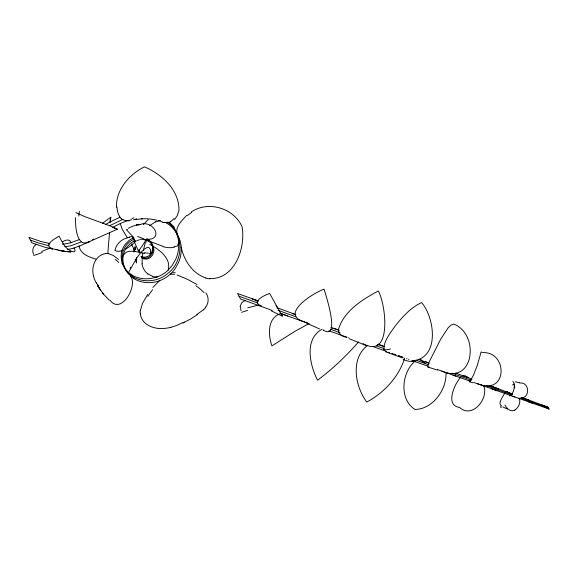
<?xml version="1.0" encoding="UTF-8"?>
<svg xmlns="http://www.w3.org/2000/svg" width="578" height="578" viewBox="0 0 578 578"><rect width="100%" height="100%" fill="white"/><g stroke="black" fill="none" stroke-linecap="round" stroke-linejoin="round"><path stroke-width="0.87" d="M75.595 217.682C75.089 228.252 77.322 251.965 92.979 239.552M110.275 222.299L110.795 217.27L102.378 223.39M133.843 248.338L133.959 252.08M109.56 232.291L107.826 253.301M138.662 250.057L138.669 251.69L133.879 240.853M142.094 257.369L142.21 263.727M142.174 256.646L142.766 253.056M140.454 310.321L142.52 303.342L147.679 294.44M404.622 358.136C398.914 376.914 383.857 392.961 366.77 402.042C355.152 386.798 350.087 358.541 367.529 345.485M480.065 355.651L477.161 365.758L473.433 375.281L469.69 381.848L470.008 381.148L468.78 380.692M412.605 360.773C440.14 358.237 434.735 317.662 421.579 302.576C410.705 307.626 402.49 316.78 395.186 326.028C390.273 333.101 383.835 340.601 383.85 349.632M152.664 252.528L150.518 253.164L150.475 249.429L148.871 247.514L146.696 247.687L144.182 249.219L140.664 252.723L136.748 257.925L129.089 271.501M240.022 306.672L241.77 302.677L245.44 300.22M145.215 242.977L143.402 250.238M110.788 217.285L109.856 222.046A133.532 127.651 -26.4 0 0 107.284 223.498L105.608 224.488M173.761 228.122L174.831 229.813A35.229 33.712 -29.3 0 1 178.768 242.601L178.45 243.54M480.224 354.993L481.091 351.908L481.806 352.32M139.276 250.404L139.565 252.889L139.594 251.495M109.842 222.089L119.841 217.277M121.85 251.177L122.204 250.021A21.205 20.071 -23.1 0 1 125 244.566L129.335 240.166L133.908 237.703M157.144 276.963A30.909 29.413 -33.1 0 0 168.198 270.143C171.507 258.07 158.907 249.364 149.767 244.35M128.699 272.245L128.554 272.44A22.708 21.386 -29.6 0 1 122.384 262.708M205.732 307.091C208.925 302.995 208.889 297.013 205.876 292.829M504.861 392.845C503.51 395.959 496.95 404.044 501.617 405.929M358.591 341.909C346.251 355.983 332.552 368.988 317.568 380.194C309.909 365.375 303.949 339.43 321.787 329.366M152.867 287.447L159.282 280.901M143.373 224.502L148.972 218.766M505.403 392.166L506.769 391.292L508.048 392.296M171.29 273.38L174.809 269.204L178.356 262.882A36.58 34.651 -24.9 0 0 181.08 252.456C182.547 240.441 175.936 228.267 165.489 222.364M135.115 241.763L131.784 244.935M168.184 270.078L171.955 265.779L175.755 259.182A36.559 34.897 -32.3 0 0 178.616 248.229L178.718 242.608M128.518 272.476L132.138 275.077M174.477 219.503L177.07 216.035L178.848 210.956A6.134 4.891 16.6 0 0 178.92 210.435C179.433 190.054 161.869 174.202 144.392 166.847C129.313 174.397 115.968 189.526 116.445 207.206M203.47 309.736L196.86 314.504M186.745 215.334C182.28 220.254 174.534 227.168 177.33 234.495M460.912 377.066C454.662 383.445 444.605 405.611 459.633 407.439C472.284 419.382 489.385 398.119 483.504 385.367M149.702 225.637L155.699 221.742M515.619 409.513C518.921 406.948 521.024 402.013 519.116 398.04M93.788 238.989L93.325 239.314M197.56 314.504L190.682 318.984L183.327 322.806M415.112 361.156C401.537 372.189 398.957 399.781 415.047 409.426C432.756 409.311 447.032 389.312 445.978 372.572M191.188 212.003C208.167 200.4 233.498 207.957 242.038 226.605C245.852 247.391 235.174 279.087 209.951 278.661M89.503 241.243L80.725 245.657L72.344 248.497A48.494 46.182 -29.6 0 1 67.185 249.421M112.515 227.465L120.629 223.368L127.832 220.493M176.044 246.098L174.072 246.936M128.287 228.31L132.268 226.345L137.485 224.755M109.264 225.875L123.078 219.25M183.508 322.307L176.225 325.66L170.915 327.3M62.359 241.864C64.83 240.188 70.039 238.331 70.928 242.623M512.527 384.97L514.702 384.016M514.572 410.17C510.533 412.396 506.66 408.408 504.97 405.034M309.165 323.499L294.744 331.432L271.927 345.868C268.322 335.652 267.123 319.374 279.08 314.179M136.502 240.975L138.973 239.913M81.043 242.023L70.682 245.816L64.794 246.727M182.959 322.958L184.599 322.192M36.819 244.176C32.859 245.679 31.797 250.809 33.625 254.342M92.726 240.166L117.392 229.17L110.21 225.911L84.923 216.678L75.891 212.581M49.563 248.265L41.674 251.509M78.89 239.747L70.884 242.659M462.508 376.003L465.261 375.779L468.158 377.593M136.589 218.744L135.606 219.127M151.747 253.207L148.893 253.735M134.753 239.017C124.118 242.717 119.068 256.177 123.764 266.212M138.214 225.109L139.565 224.669M170.821 221.829L166.948 222.732L163.892 222.371M134.884 219.387L133.453 219.864M429.172 367.066L428.067 367.146L427.763 366.459L429.158 361.944L440.739 339.105L448.181 327.777L450.992 325.147L453.643 324.027C479.899 333.99 474.321 385.432 441.664 371.033M247.76 307.785L258.691 305.018M140.129 224.524C153.141 219.344 164.846 240.325 146.256 239.321M512.924 381.328C515.742 385.035 513.893 393.734 509.803 395.843M138.669 224.51L136.495 224.965L139.89 224.336M105.341 253.684C97.581 254.696 92.783 262.824 92.834 270.172A33.473 27.361 -7.6 0 0 93.224 274.796L93.426 275.728M135.462 219.561L142.304 218.751L141.552 218.809L147.773 218.766M170.373 274.21L174.498 274.355M129.768 220.68L127.991 220.796M129.609 236.814L133.142 236.677M419.216 359.697L421.283 359.754M157.1 276.905L156.732 276.905M519.803 383.019C530.055 381.921 530.293 398.777 520.142 398.032M70.444 251.798L67.424 251.64L71.007 251.827L64.982 251.437L58.927 250.353L65.56 251.473L56.622 249.819M482.493 352.602C507.181 351.301 507.773 392.585 481.351 384.948M127.485 229.466L126.336 229.647L131.921 235.571L135.31 241.655L135.173 240.802M55.676 249.436L45.315 247.377L31.884 242.883L28.9 237.37L41.089 241.517L49.961 243.576M149.601 218.903L156.811 220.167M346.475 337.14C342.111 336.916 337.559 333.427 338.672 328.615C344.466 310.682 362.471 299.433 378.301 290.994C385.873 303.949 392.693 360.036 362.941 343.607M117.37 229.206L115.86 228.635M48.429 243.844L49.361 244.003M48.855 245.758L38.899 243.107L30.396 240.13M144.493 253.446L133.85 251.206L128.749 251.351A10.7 9.429 50 0 0 122.803 256.538M332.567 328.203L338.896 329.908M108.758 253.785L113.31 255.483L118.504 259.392M515.28 381.798L519.644 382.752M378.344 344.112L384.016 346.287M469.639 381.877L473.064 382.788M303.732 321.585C279.21 313.905 314.367 292.389 324.02 289.195C325.291 293.176 340.955 340.623 323.564 330.276M162.945 246.344L149.774 241.315M95.883 259.103C89.25 257.181 79.88 253.915 79.135 245.809M162.786 222.125L158.459 220.377M255.801 300.733L258.091 301.463M51.702 248.309C43.162 244.971 55.495 238.259 59.093 236.2C62.28 242.334 65.82 250.202 73.29 251.748C75.92 252.196 75.061 249.002 73.912 248.121M205.84 277.924C192.568 273.575 183.855 260.396 181.167 247.124M481.077 384.861L477.385 383.698M145.381 239.856L146.379 240.181M427.987 367.095L437.467 370.065M177.085 275.041L187.518 279.347L196.99 284.513M152.411 276.226L147.946 273.907M528.538 401.811L532.114 403.076M542.222 405.041L548.103 407.215L549.1 409.058L510.634 395.497M547.106 408.357L549.1 409.058M473.815 382.477L497.109 390.714M491.394 388.698L511.479 395.793M512.874 396.284L514.969 397.028M412.222 360.593L427.756 366.12M437.524 369.595L455.746 376.068M452.885 375.05L470.47 381.285M348.498 337.834L348.939 337.993M372.42 346.388L386.675 351.482M388.756 352.226L389.55 352.515M391.949 353.368L392.751 353.649M393.546 353.938L394.348 354.22M395.142 354.509L395.944 354.791M398.343 355.651L399.138 355.932M398.415 355.672L402.606 357.168M406.637 358.606L407.085 358.765M408.436 359.249L408.884 359.408M411.832 360.455L414.347 361.351M280.048 313.247L307.778 323.225M328.774 330.761L344.965 336.569M345.557 336.779L346.157 336.996M346.757 337.212L347.19 337.364M385.569 351.829L402.36 357.84M256.892 300.473L237.544 293.472L240.527 298.985L270.8 309.909M239.039 296.225L257.694 302.973M278.047 310.328L295.864 316.766M330.63 329.337L339.965 332.711M376.43 345.897L384.067 348.657M416.297 360.304L428.168 364.602M451.917 373.186L471.424 380.237M486.69 385.757L512.13 394.955M521.464 398.329L548.601 408.14M271.544 310.184L272.332 310.465M279.998 313.225L287.562 315.949M251.676 298.58L258.026 300.878M330.912 327.358L339.127 330.356M418.544 359.408L429.179 363.309M377.391 344.329L384.189 346.814M489.205 385.418L498.828 388.972M466.374 377L468.137 377.644M471.966 379.06L455.912 373.142M525.669 398.899L548.103 407.215M507.665 392.238L512.44 394.073M512.563 394.051L489.725 385.613M521.472 397.346L528.639 400.005M308.414 323.391L308.833 323.55M145.215 239.473L147.498 240.369M307.59 323.073L306.766 322.762M261.624 306.051C250.303 302.019 264.934 294.794 269.716 293.516L282.223 316.152L271.183 310.783M305.538 322.278L305.95 322.445M304.714 321.96L303.956 321.657M113.635 227.71L114.43 228.035M349.408 338.802L366.596 345.709M148.257 240.686L149.016 240.997M114.682 228.144L115.766 228.599M306.925 323.326L319.526 328.933M146.494 239.27C158.235 242.319 152.888 262.976 141.516 257.116M502.846 406.934L507.412 409.13M403.292 357.811L402.714 357.486M402.57 357.406L401.761 356.922M425.791 361.488L427.561 362.659M134.06 278.639L128.851 274.333A25.215 24.204 -30.2 0 1 124.01 265.996M276.038 305.574L277.722 308.002L277.072 307.763L295.878 314.613A41.233 27.152 48.5 0 0 292.165 313.673M167.374 222.082C184.714 234.314 183.782 262.788 166.377 274.514C153.603 284.838 131.025 282.505 123.93 266.588M133.569 237.695L132.615 236.987L133.005 238.411M323.427 330.168L322.892 329.72M121.214 218.527L119.603 216.894M109.206 300.148L103.635 294.289L98.231 286.623L100.623 290.286M130.476 275.959L130.931 276.544M130.838 276.414C137.774 286.486 121.033 315.277 109.921 300.127M121.662 262.809L123.793 266.118M98.607 286.117L96.345 282.888M280.67 313.464L281.609 314.996M127.435 237.861L122.269 229.452L120.246 223.505M99.64 288.841L98.231 286.623M97.798 285.864L98.694 287.367L97.285 284.954M131.351 243.952L135.201 251.625M282.201 316.108L281.992 315.733M281.927 315.602L281.638 315.061M509.717 395.663L509.644 395.236M135.223 259.154L136.473 262.968L136.683 257.456M134.905 246.893L135.331 249.761L135.035 246.719M140.411 313.883C141.661 325.631 155.619 329.922 165.734 328.246A48.48 40.547 -57.8 0 0 170.922 327.379M52.562 249.154A23.973 8.764 -22.8 0 1 51.045 248.699M57.764 249.58A48.494 46.182 -29.6 0 1 55.683 249.364M78.803 216.078A47.945 27.007 -61.1 0 1 79.352 211.331M133.973 217.776A66.672 29.377 -63 0 1 131.878 218.571M131.495 219.748A60.444 28.532 -69.4 0 1 129.898 220.124M128.013 220.702A42.302 20.772 -76.2 0 1 121.178 218.636M119.791 216.577A28.532 14.602 -69.7 0 1 117.645 211.772A27.903 14.862 -66.2 0 1 116.98 206.816M174.079 218.47A32.007 16.964 83.5 0 1 170.712 221.374M163.957 222.617A42.562 18.937 67.3 0 1 162.866 222.407M158.567 220.767A61.99 24.29 62.5 0 1 157.873 220.413M187.496 215.558A20.866 9.884 -27.2 0 1 191.715 212.451M209.944 278.834A20.158 18.713 5.5 0 1 205.79 278.083M172.959 272.664A35.489 10.975 42 0 1 175.3 272.859M195.812 285.756A19.421 7.882 30.7 0 1 204.005 292.685M205.819 307.12A37.519 22.925 7.8 0 1 203.579 309.786M140.259 313.941A14.212 11.04 -67.5 0 1 140.281 310.328M147.823 296.384A46.406 12.824 -63.8 0 1 152.635 289.679M124.053 265.981A22.116 21.198 -32.7 0 1 123.446 254.298L123.815 253.186A21.176 20.216 -34.4 0 1 127.059 246.929L130.252 243.468L134.175 240.91A15.938 15.136 -34.9 0 1 135.021 240.535M70.95 242.709A54.021 51.312 -27.2 0 1 62.511 244.176M139.818 239.321A15.722 14.912 -34.7 0 1 145.396 239.812M122.659 262.672A13.489 11.994 41.2 0 1 122.341 259.905M138.958 249.949A4.328 2.594 37.5 0 1 139.883 251.538M139.32 250.404A5.542 3.815 -38.6 0 1 139.573 249.739L144.796 242.059A5.375 3.584 -39.6 0 0 145.1 239.538M130.187 268.3A25.786 1.084 -72.8 0 1 130.469 267.152M148.178 253.099A11.907 4.27 14.3 0 1 144.233 252.759M137.615 236.467A22.932 3.374 31.2 0 1 144.132 239.082M146.436 238.931A20.201 8.721 -62.7 0 1 145.938 242.572M147.889 273.994A17.297 14.941 -74.8 0 1 141.935 263.814M156.681 276.97A21.805 17.629 85.6 0 1 152.375 276.45M170.481 223.765A31.299 23.041 -67.7 0 1 174.318 227.443M155.735 221.988A26.725 18.669 -80.9 0 1 160.301 220.774M131.733 244.718A22.549 10.512 -50.8 0 1 125.13 249.349M122.471 250.512A22.549 10.512 -50.8 0 1 115.47 250.65M114.921 250.455A22.282 18.828 29.3 0 1 129.761 237.291M174.245 247.081A25.815 11.481 31.9 0 1 163.119 246.705M178.219 243.454A30.909 12.232 24.1 0 1 176.89 246.531M42.266 252.485A53.877 19.125 -19.7 0 1 33.712 255.505M171.146 273.25A29.955 28.546 -23.7 0 1 133.995 278.74M96.259 282.924A36.508 29.948 -11.8 0 1 93.419 275.728M105.319 253.561A9.075 7.218 -0.4 0 1 108.794 253.67M115.246 259.349A37.7 13.2 23.5 0 1 118.642 262.455M146.371 240.202A13.612 12.795 -30.1 0 1 150.648 242.847L152.852 245.816A10.874 10.216 -27.7 0 1 153.51 247.557A11.235 10.57 -24.9 0 1 153.813 251.322L152.65 254.934L150.54 257.355A8.482 8.063 -21.3 0 1 148.842 258.395L146.321 259.117L143.77 258.915A5.78 5.542 -22.9 0 1 142.015 258.041L141.018 256.199A5.78 5.44 -33.1 0 0 142.752 257.029L145.273 257.181L147.766 256.401A8.482 8.063 -35.6 0 0 149.435 255.317L151.508 252.824L152.614 249.132A11.235 10.794 -32.7 0 0 152.274 245.289A10.874 10.462 -29.4 0 0 151.602 243.504L149.355 240.455A13.612 13.092 -26.4 0 0 147.347 238.851M169.238 222.32A36.905 35.323 -29.2 0 1 175.062 229.741M157.158 276.732A29.543 27.845 -30.5 0 1 132.066 275.193M122.131 262.282A22.015 20.765 -24.8 0 1 121.756 251.163M390.504 348.917A40.07 10.014 -38.3 0 1 383.915 349.574M412.685 361.438A40.677 26.855 79.3 0 1 403.104 359.393M509.839 395.785A9.718 1.821 -53.9 0 1 509.666 395.757M514.752 387.997A11.517 2.182 80.1 0 1 514.557 385.208M501.328 407.757A13.092 3.143 -34.7 0 1 500.888 406.363M515.648 409.636A8.049 5.347 -66.4 0 1 514.572 410.279M421.326 360.831A34.246 17.174 77.7 0 1 425.596 363.504M252.976 299.476A25.027 11.733 35.3 0 1 255.49 300.04M240.997 310.718A48.371 22.398 29.7 0 1 240.658 306.947M241.655 312.33A48.097 7.059 -18 0 1 247.507 310.422M103.708 294.368L102.364 292.699L103.635 294.289"/></g></svg>
